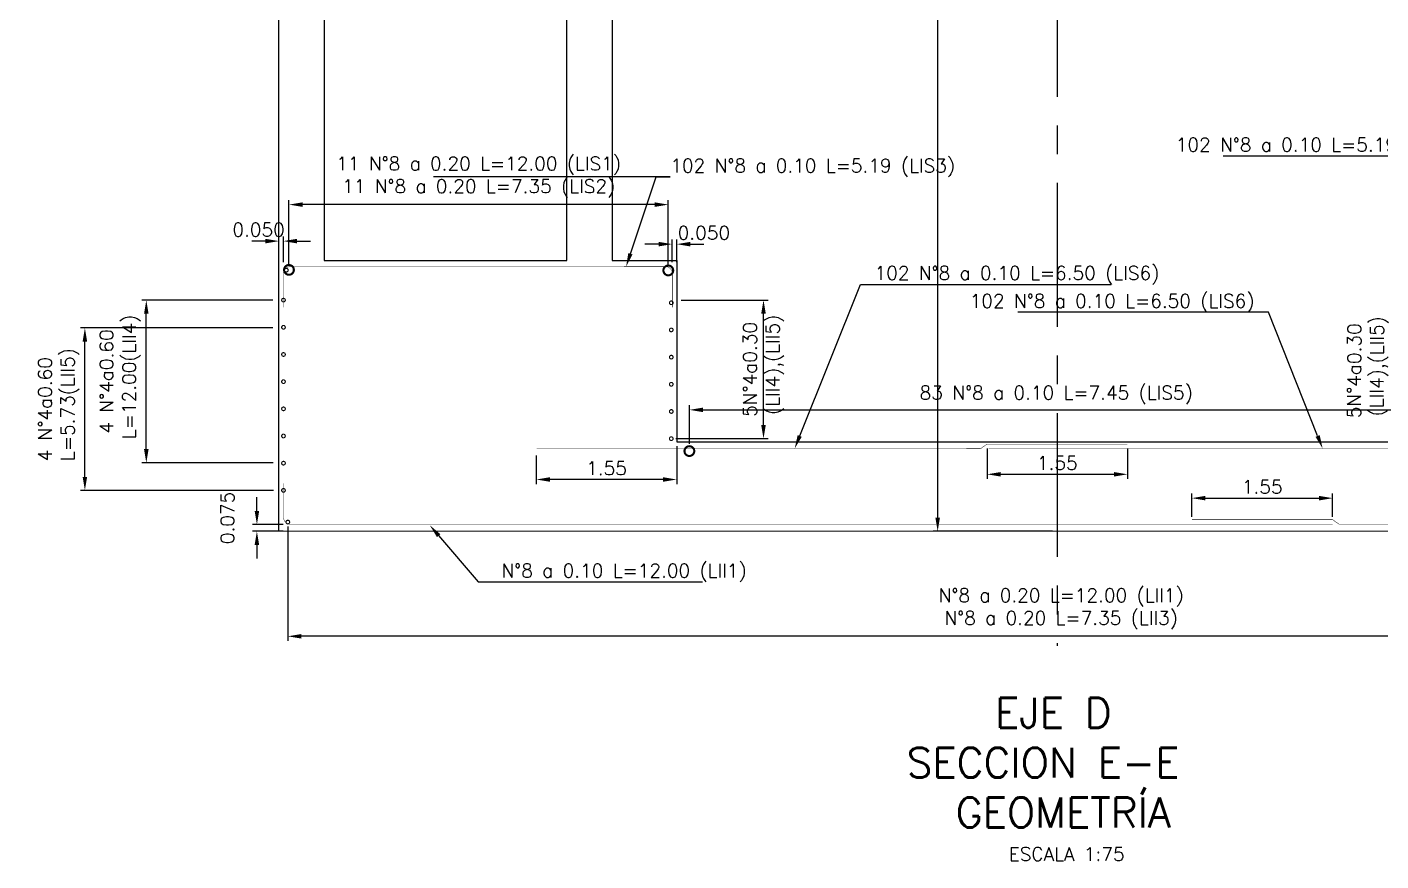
# Model space of a CAD drawing. Header units: metres. Extents: x 1080594 to 1081411, y 976871 to 977162.
# Drawn here: x 1081159.33 to 1081174.27, y 977088.33 to 977097.54 of the extents above; entities that cross this region are included whole.
import ezdxf
from ezdxf import colors
from ezdxf.entities.mleader import LeaderData, LeaderLine
from ezdxf.math import Vec2, Vec3

# ---------------------------------------------------------------- set-up
doc = ezdxf.new("R2010")
doc.units = ezdxf.units.M
doc.header["$LTSCALE"] = 25.4
doc.linetypes.add('CENTER', pattern=[2, 1.25, -0.25, 0.25, -0.25])
doc.linetypes.add('DASHDOT', pattern=[1, 0.5, -0.25, 0, -0.25])
for name, color, linetype in [('CONTRAPESO', 3, 'Continuous'), ('DIMCONTRAPESO', 1, 'Continuous'), ('EJE VIA', 10, 'CENTER'), ('EJE-D', 11, 'DASHDOT'), ('REF', 6, 'Continuous'), ('REGL175', 7, 'Continuous')]:
    doc.layers.add(name, color=color, linetype=linetype)
doc.layers.add('COTA', color=1, linetype='Continuous', lineweight=30)
doc.layers.add('COTACIM', color=20, linetype='Continuous', lineweight=5)
doc.styles.add('romans', font='romans.shx')
doc.dimstyles.new('Copy 75', dxfattribs={"dimtxt": 0.15, "dimasz": 0.15, "dimexe": 0.05, "dimexo": 0.05, "dimgap": 0.05, "dimtad": 1, "dimzin": 0, "dimdsep": 46, "dimtxsty": 'romans', "dimcen": 0.002, "dimclrd": 1, "dimclre": 1, "dimclrt": 3, "dimadec": 4, "dimazin": 0, "dimtfac": 1, "dimtofl": 0, "dimtmove": 1, "dimatfit": 3, "dimfxl": 1, "dimtolj": 1, "dimtzin": 0, "dimarcsym": 1})

# ---------------------------------------------------------------- blocks, each defined once
blk = doc.blocks.new('*D1289')
at = {"layer": 'Defpoints', "color": 0, "transparency": 16777216}
for p in [(1081173.739660931, 977092.3346409244), (1081172.186040484, 977092.0796147702), (1081173.739660931, 977092.0796147702)]:
    blk.add_point(p, dxfattribs=at)
at = {"layer": 'DIMCONTRAPESO', "color": 1, "lineweight": -2, "transparency": 16777216}
for p, q in [((1081172.186040484, 977092.1296147703), (1081172.186040484, 977092.3846409244)), ((1081173.739660931, 977092.1296147703), (1081173.739660931, 977092.3846409244)), ((1081172.336040484, 977092.3346409244), (1081173.589660931, 977092.3346409244))]:
    blk.add_line(p, q, dxfattribs=at)
at = {"layer": 'DIMCONTRAPESO', "color": 1, "transparency": 16777216}
for points in [[(1081172.336040484, 977092.3596409244), (1081172.336040484, 977092.3096409243), (1081172.186040484, 977092.3346409244)], [(1081173.589660931, 977092.3596409244), (1081173.589660931, 977092.3096409243), (1081173.739660931, 977092.3346409244)]]:
    blk.add_solid(points, dxfattribs=at)
at = {"layer": 'DIMCONTRAPESO', "color": 3, "transparency": 16777216, "insert": (1081172.962850707, 977092.4596409244), "char_height": 0.15, "attachment_point": 5, "style": 'romans'}
blk.add_mtext('\\A1;1.55', dxfattribs=at)
blk = doc.blocks.new('*D1254')
at = {"layer": 'Defpoints', "color": 0, "transparency": 16777216}
for p in [(1081160.642474526, 977094.5201567261), (1081162.08833016, 977094.5201567261), (1081162.09468016, 977092.7259398137)]:
    blk.add_point(p, dxfattribs=at)
at = {"layer": 'DIMCONTRAPESO', "color": 1, "lineweight": -2, "transparency": 16777216}
for p, q in [((1081162.03833016, 977094.5201567261), (1081160.592474526, 977094.5201567261)), ((1081160.642474526, 977092.8759398137), (1081160.642474526, 977094.3701567261)), ((1081162.04468016, 977092.7259398137), (1081160.592474526, 977092.7259398137))]:
    blk.add_line(p, q, dxfattribs=at)
at = {"layer": 'DIMCONTRAPESO', "color": 1, "transparency": 16777216}
for points in [[(1081160.617474526, 977094.3701567261), (1081160.667474526, 977094.3701567261), (1081160.642474526, 977094.5201567261)], [(1081160.617474526, 977092.8759398137), (1081160.667474526, 977092.8759398137), (1081160.642474526, 977092.7259398137)]]:
    blk.add_solid(points, dxfattribs=at)
at = {"layer": 'DIMCONTRAPESO', "color": 3, "transparency": 16777216, "insert": (1081160.353188812, 977093.6230482699), "char_height": 0.15, "attachment_point": 5, "rotation": 90, "style": 'romans'}
blk.add_mtext('\\A1;4 N°4a0.60\\P L=12.00(LII4)', dxfattribs=at)
blk = doc.blocks.new('*D1255')
at = {"layer": 'Defpoints', "color": 0, "transparency": 16777216}
for p in [(1081159.964431191, 977094.2138087321), (1081162.088726819, 977094.2138087321), (1081162.095076819, 977092.4195918196)]:
    blk.add_point(p, dxfattribs=at)
at = {"layer": 'DIMCONTRAPESO', "color": 1, "lineweight": -2, "transparency": 16777216}
for p, q in [((1081162.038726819, 977094.2138087321), (1081159.914431191, 977094.2138087321)), ((1081159.964431191, 977092.5695918197), (1081159.964431191, 977094.0638087321)), ((1081162.045076819, 977092.4195918196), (1081159.914431191, 977092.4195918196))]:
    blk.add_line(p, q, dxfattribs=at)
at = {"layer": 'DIMCONTRAPESO', "color": 1, "transparency": 16777216}
for points in [[(1081159.939431191, 977094.0638087321), (1081159.989431191, 977094.0638087321), (1081159.964431191, 977094.2138087321)], [(1081159.939431191, 977092.5695918197), (1081159.989431191, 977092.5695918197), (1081159.964431191, 977092.4195918196)]]:
    blk.add_solid(points, dxfattribs=at)
at = {"layer": 'DIMCONTRAPESO', "color": 3, "transparency": 16777216, "insert": (1081159.675145476, 977093.3167002759), "char_height": 0.15, "attachment_point": 5, "rotation": 90, "style": 'romans'}
blk.add_mtext('\\A1;4 N°4a0.60\\P L=5.73(LII5)', dxfattribs=at)
blk = doc.blocks.new('*D1321')
at = {"layer": 'COTA', "color": 1, "lineweight": -2, "transparency": 16777216}
for p, q in [((1081166.298188943, 977095.1387232839), (1081166.148188943, 977095.1387232839)), ((1081166.448188943, 977094.9407945853), (1081166.448188943, 977095.1887232839)), ((1081166.498341316, 977094.9408017216), (1081166.498341316, 977095.1887232839)), ((1081166.648341316, 977095.1387232839), (1081166.798341316, 977095.1387232839))]:
    blk.add_line(p, q, dxfattribs=at)
at = {"layer": 'COTA', "color": 1, "transparency": 16777216}
for points in [[(1081166.298188943, 977095.1637232839), (1081166.298188943, 977095.1137232839), (1081166.448188943, 977095.1387232839)], [(1081166.648341316, 977095.1637232839), (1081166.648341316, 977095.1137232839), (1081166.498341316, 977095.1387232839)]]:
    blk.add_solid(points, dxfattribs=at)
at = {"layer": 'Defpoints', "color": 0, "transparency": 16777216}
for p in [(1081166.498341316, 977095.1387232839), (1081166.448188943, 977094.8907945852), (1081166.498341316, 977094.8908017216)]:
    blk.add_point(p, dxfattribs=at)
at = {"layer": 'COTA', "color": 3, "transparency": 16777216, "insert": (1081166.798341316, 977095.2637232839), "char_height": 0.15, "attachment_point": 5, "style": 'romans'}
blk.add_mtext('\\A1;0.050', dxfattribs=at)
blk = doc.blocks.new('*D1232')
at = {"layer": 'COTA', "color": 1, "lineweight": -2, "transparency": 16777216}
for p, q in [((1081162.10698016, 977094.9407945853), (1081162.10698016, 977095.2223181514)), ((1081162.157132534, 977094.9408017216), (1081162.157132534, 977095.2223181514)), ((1081161.95698016, 977095.1723181513), (1081161.80698016, 977095.1723181513)), ((1081162.307132534, 977095.1723181513), (1081162.457132534, 977095.1723181513))]:
    blk.add_line(p, q, dxfattribs=at)
at = {"layer": 'COTA', "color": 1, "transparency": 16777216}
for points in [[(1081161.95698016, 977095.1973181514), (1081161.95698016, 977095.1473181513), (1081162.10698016, 977095.1723181513)], [(1081162.307132534, 977095.1973181514), (1081162.307132534, 977095.1473181513), (1081162.157132534, 977095.1723181513)]]:
    blk.add_solid(points, dxfattribs=at)
at = {"layer": 'Defpoints', "color": 0, "transparency": 16777216}
for p in [(1081162.157132534, 977095.1723181513), (1081162.10698016, 977094.8907945852), (1081162.157132534, 977094.8908017216)]:
    blk.add_point(p, dxfattribs=at)
at = {"layer": 'COTA', "color": 3, "transparency": 16777216, "insert": (1081161.88198016, 977095.2973181513), "char_height": 0.15, "attachment_point": 5, "style": 'romans'}
blk.add_mtext('\\A1;0.050', dxfattribs=at)
blk = doc.blocks.new('*U1223')
at = {"layer": 'REF', "ltscale": 0.1, "const_width": 0.04}
blk.add_lwpolyline([(-0.00634999992325902, 0, 1), (0.00634999992325902, 0, 1)], format="xyb", close=True, dxfattribs=at)
blk = doc.blocks.new('*U1224')
at = {"layer": 'COTA', "color": 0, "linetype": 'ByBlock', "lineweight": -2, "transparency": 16777216}
for p in [(9.184850993605148e-17, 1.5), (7.347880794884119e-17, 1.2), (5.510910596163089e-17, 0.8999999999999999), (3.673940397442059e-17, 0.6), (1.83697019872103e-17, 0.3), (0, 0)]:
    blk.add_blockref('*U1223', p, dxfattribs=at)
blk = doc.blocks.new('*D1236')
at = {"layer": 'Defpoints', "color": 0, "transparency": 16777216}
for p in [(1081166.497020921, 977094.5207228501), (1081167.456600822, 977094.5207228501), (1081166.438439439, 977092.9916196734)]:
    blk.add_point(p, dxfattribs=at)
at = {"layer": 'DIMCONTRAPESO', "color": 1, "lineweight": -2, "transparency": 16777216}
for p, q in [((1081166.547020921, 977094.5207228501), (1081167.506600822, 977094.5207228501)), ((1081167.456600822, 977093.1416196735), (1081167.456600822, 977094.3707228501)), ((1081166.488439439, 977092.9916196734), (1081167.506600822, 977092.9916196734))]:
    blk.add_line(p, q, dxfattribs=at)
at = {"layer": 'DIMCONTRAPESO', "color": 1, "transparency": 16777216}
for points in [[(1081167.431600822, 977094.3707228501), (1081167.481600822, 977094.3707228501), (1081167.456600822, 977094.5207228501)], [(1081167.431600822, 977093.1416196735), (1081167.481600822, 977093.1416196735), (1081167.456600822, 977092.9916196734)]]:
    blk.add_solid(points, dxfattribs=at)
at = {"layer": 'DIMCONTRAPESO', "color": 3, "transparency": 16777216, "insert": (1081167.456600822, 977093.7561712618), "char_height": 0.15, "attachment_point": 5, "rotation": 90, "style": 'romans'}
blk.add_mtext('\\A1;5N°4a0.30\\P (LII4),(LII5)', dxfattribs=at)
blk = doc.blocks.new('*D1237')
at = {"layer": 'Defpoints', "color": 0, "transparency": 16777216}
for p in [(1081174.420916796, 977094.4940158268), (1081174.943181369, 977094.4916196734), (1081174.968181368, 977092.9916196733)]:
    blk.add_point(p, dxfattribs=at)
at = {"layer": 'DIMCONTRAPESO', "color": 1, "lineweight": -2, "transparency": 16777216}
for p, q in [((1081174.893181895, 977094.4918490713), (1081174.370917322, 977094.4942452247)), ((1081174.414723651, 977093.1441605198), (1081174.420228602, 977094.3440174055)), ((1081174.918181895, 977092.9918490712), (1081174.364035983, 977092.9943914964))]:
    blk.add_line(p, q, dxfattribs=at)
at = {"layer": 'DIMCONTRAPESO', "color": 1, "transparency": 16777216}
for points in [[(1081174.395228865, 977094.3441321045), (1081174.445228339, 977094.3439027066), (1081174.420916796, 977094.4940158268)], [(1081174.389723914, 977093.1442752188), (1081174.439723387, 977093.1440458209), (1081174.414035457, 977092.9941620985)]]:
    blk.add_solid(points, dxfattribs=at)
at = {"layer": 'DIMCONTRAPESO', "color": 3, "transparency": 16777216, "insert": (1081174.128170996, 977093.7405213262), "char_height": 0.15, "attachment_point": 5, "rotation": 89.73712841531365, "style": 'romans'}
blk.add_mtext('\\A1;5N°4a0.30\\P (LII4),(LII5)', dxfattribs=at)
blk = doc.blocks.new('*D1238')
at = {"layer": 'Defpoints', "color": 0, "transparency": 16777216}
for p in [(1081162.205099182, 977092.0700742577), (1081179.177066588, 977092.0694806572), (1081162.205099182, 977090.8093241785)]:
    blk.add_point(p, dxfattribs=at)
at = {"layer": 'DIMCONTRAPESO', "color": 1, "lineweight": -2, "transparency": 16777216}
for p, q in [((1081162.205099182, 977092.0200742576), (1081162.205099182, 977090.7593241784)), ((1081179.177066588, 977092.0194806572), (1081179.177066588, 977090.7593241784)), ((1081179.027066588, 977090.8093241785), (1081162.355099182, 977090.8093241785))]:
    blk.add_line(p, q, dxfattribs=at)
at = {"layer": 'DIMCONTRAPESO', "color": 1, "transparency": 16777216}
for points in [[(1081162.355099182, 977090.8343241785), (1081162.355099182, 977090.7843241785), (1081162.205099182, 977090.8093241785)], [(1081179.027066588, 977090.8343241785), (1081179.027066588, 977090.7843241785), (1081179.177066588, 977090.8093241785)]]:
    blk.add_solid(points, dxfattribs=at)
at = {"layer": 'DIMCONTRAPESO', "color": 3, "transparency": 16777216, "insert": (1081170.691082885, 977091.112895607), "char_height": 0.15, "attachment_point": 5, "style": 'romans'}
blk.add_mtext('\\A1; N°8 a 0.20 L=12.00 (LII1)\\P N°8 a 0.20 L=7.35 (LII3) ', dxfattribs=at)
blk = doc.blocks.new('*D1239')
at = {"layer": 'Defpoints', "color": 0, "transparency": 16777216}
for p in [(1081162.217392689, 977095.5751228728), (1081162.217392689, 977094.8546900356), (1081166.40555641, 977094.8484576009)]:
    blk.add_point(p, dxfattribs=at)
at = {"layer": 'DIMCONTRAPESO', "color": 1, "lineweight": -2, "transparency": 16777216}
for p, q in [((1081162.217392689, 977094.9046900356), (1081162.217392689, 977095.6251228729)), ((1081166.25555641, 977095.5751228728), (1081162.367392689, 977095.5751228728)), ((1081166.40555641, 977094.898457601), (1081166.40555641, 977095.6251228729))]:
    blk.add_line(p, q, dxfattribs=at)
at = {"layer": 'DIMCONTRAPESO', "color": 1, "transparency": 16777216}
for points in [[(1081162.367392689, 977095.6001228729), (1081162.367392689, 977095.5501228728), (1081162.217392689, 977095.5751228728)], [(1081166.25555641, 977095.6001228729), (1081166.25555641, 977095.5501228728), (1081166.40555641, 977095.5751228728)]]:
    blk.add_solid(points, dxfattribs=at)
at = {"layer": 'DIMCONTRAPESO', "color": 3, "transparency": 16777216, "insert": (1081164.31147455, 977095.8786943014), "char_height": 0.15, "attachment_point": 5, "style": 'romans'}
blk.add_mtext('\\A1;11 N°8 a 0.20 L=12.00 (LIS1)\\P11 N°8 a 0.20 L=7.35 (LIS2) ', dxfattribs=at)
blk = doc.blocks.new('*D1242')
at = {"layer": 'COTA', "color": 1, "lineweight": -2, "transparency": 16777216}
for p, q in [((1081170.64698016, 977104.5625377385), (1081169.329205238, 977104.5625377385)), ((1081169.379205239, 977104.4125377384), (1081169.379205239, 977092.1185377386)), ((1081170.64698016, 977091.9685377385), (1081169.329205238, 977091.9685377385))]:
    blk.add_line(p, q, dxfattribs=at)
at = {"layer": 'COTA', "color": 1, "transparency": 16777216}
for points in [[(1081169.354205239, 977104.4125377384), (1081169.404205238, 977104.4125377384), (1081169.379205239, 977104.5625377385)], [(1081169.354205239, 977092.1185377386), (1081169.404205238, 977092.1185377386), (1081169.379205239, 977091.9685377385)]]:
    blk.add_solid(points, dxfattribs=at)
at = {"layer": 'Defpoints', "color": 0, "transparency": 16777216}
for p in [(1081170.69698016, 977104.5625377385), (1081169.379205239, 977091.9685377385), (1081170.69698016, 977091.9685377385)]:
    blk.add_point(p, dxfattribs=at)
at = {"layer": 'COTA', "color": 3, "transparency": 16777216, "insert": (1081169.254205238, 977098.2655377387), "char_height": 0.15, "attachment_point": 5, "rotation": 90, "style": 'romans'}
blk.add_mtext('\\A1;12.594', dxfattribs=at)
blk = doc.blocks.new('*D1227')
at = {"layer": 'COTA', "color": 1, "lineweight": -2, "transparency": 16777216}
for p, q in [((1081161.863607833, 977092.1938311484), (1081161.863607833, 977092.3438311485)), ((1081162.155099182, 977092.0438311484), (1081161.813607833, 977092.0438311484)), ((1081162.155099182, 977091.9688311485), (1081161.813607833, 977091.9688311485)), ((1081161.863607833, 977091.8188311484), (1081161.863607833, 977091.6688311484))]:
    blk.add_line(p, q, dxfattribs=at)
at = {"layer": 'COTA', "color": 1, "transparency": 16777216}
for points in [[(1081161.838607833, 977092.1938311484), (1081161.888607833, 977092.1938311484), (1081161.863607833, 977092.0438311484)], [(1081161.838607833, 977091.8188311484), (1081161.888607833, 977091.8188311484), (1081161.863607833, 977091.9688311485)]]:
    blk.add_solid(points, dxfattribs=at)
at = {"layer": 'Defpoints', "color": 0, "transparency": 16777216}
for p in [(1081161.863607833, 977092.0438311484), (1081162.205099182, 977092.0438311484), (1081162.205099182, 977091.9688311485)]:
    blk.add_point(p, dxfattribs=at)
at = {"layer": 'COTA', "color": 3, "transparency": 16777216, "insert": (1081161.538607833, 977092.1163311487), "char_height": 0.15, "attachment_point": 5, "rotation": 90, "style": 'romans'}
blk.add_mtext('\\A1;0.075', dxfattribs=at)
blk = doc.blocks.new('*D1228')
at = {"layer": 'Defpoints', "color": 0, "transparency": 16777216}
for p in [(1081166.498341316, 977092.9567377387), (1081164.948561561, 977092.8570722417), (1081164.948561561, 977092.5403715464)]:
    blk.add_point(p, dxfattribs=at)
at = {"layer": 'EJE-D', "color": 1, "lineweight": -2, "transparency": 16777216}
for p, q in [((1081164.948561561, 977092.8070722417), (1081164.948561561, 977092.4903715464)), ((1081166.498341316, 977092.9067377386), (1081166.498341316, 977092.4903715464)), ((1081166.348341316, 977092.5403715464), (1081165.098561561, 977092.5403715464))]:
    blk.add_line(p, q, dxfattribs=at)
at = {"layer": 'EJE-D', "color": 1, "transparency": 16777216}
for points in [[(1081165.098561561, 977092.5653715464), (1081165.098561561, 977092.5153715464), (1081164.948561561, 977092.5403715464)], [(1081166.348341316, 977092.5653715464), (1081166.348341316, 977092.5153715464), (1081166.498341316, 977092.5403715464)]]:
    blk.add_solid(points, dxfattribs=at)
at = {"layer": 'EJE-D', "color": 3, "transparency": 16777216, "insert": (1081165.723451438, 977092.6653715464), "char_height": 0.15, "attachment_point": 5, "style": 'romans'}
blk.add_mtext('\\A1;1.55', dxfattribs=at)
blk = doc.blocks.new('*D1230')
at = {"layer": 'Defpoints', "color": 0, "transparency": 16777216}
for p in [(1081174.737892454, 977093.3093654934), (1081166.638354545, 977092.8845858211), (1081174.737892454, 977092.88171283)]:
    blk.add_point(p, dxfattribs=at)
at = {"layer": 'EJE-D', "color": 1, "lineweight": -2, "transparency": 16777216}
for p, q in [((1081166.638354545, 977092.9345858211), (1081166.638354545, 977093.3593654934)), ((1081166.788354545, 977093.3093654934), (1081174.587892455, 977093.3093654934)), ((1081174.737892454, 977092.9317128301), (1081174.737892454, 977093.3593654934))]:
    blk.add_line(p, q, dxfattribs=at)
at = {"layer": 'EJE-D', "color": 1, "transparency": 16777216}
for points in [[(1081166.788354545, 977093.3343654934), (1081166.788354545, 977093.2843654933), (1081166.638354545, 977093.3093654934)], [(1081174.587892455, 977093.3343654934), (1081174.587892455, 977093.2843654933), (1081174.737892454, 977093.3093654934)]]:
    blk.add_solid(points, dxfattribs=at)
at = {"layer": 'EJE-D', "color": 3, "transparency": 16777216, "insert": (1081170.6881235, 977093.4736512076), "char_height": 0.15, "attachment_point": 5, "style": 'romans'}
blk.add_mtext('\\A1;83 N°8 a 0.10 L=7.45 (LIS5)', dxfattribs=at)
blk = doc.blocks.new('*D1318')
at = {"layer": 'COTA', "color": 1, "lineweight": -2, "transparency": 16777216}
for p, q in [((1081169.92509028, 977092.881467363), (1081169.92509028, 977092.5478937125)), ((1081171.47487004, 977092.8811261208), (1081171.47487004, 977092.5478937125)), ((1081170.07509028, 977092.5978937126), (1081171.32487004, 977092.5978937126))]:
    blk.add_line(p, q, dxfattribs=at)
at = {"layer": 'COTA', "color": 1, "transparency": 16777216}
for points in [[(1081170.07509028, 977092.6228937126), (1081170.07509028, 977092.5728937126), (1081169.92509028, 977092.5978937126)], [(1081171.32487004, 977092.6228937126), (1081171.32487004, 977092.5728937126), (1081171.47487004, 977092.5978937126)]]:
    blk.add_solid(points, dxfattribs=at)
at = {"layer": 'Defpoints', "color": 0, "transparency": 16777216}
for p in [(1081169.92509028, 977092.931467363), (1081171.47487004, 977092.9311261208), (1081171.47487004, 977092.5978937126)]:
    blk.add_point(p, dxfattribs=at)
at = {"layer": 'COTA', "color": 3, "transparency": 16777216, "insert": (1081170.69998016, 977092.7228937126), "char_height": 0.15, "attachment_point": 5, "style": 'romans'}
blk.add_mtext('\\A1;1.55', dxfattribs=at)

msp = doc.modelspace()

# ---------------------------------------------------------------- linework, layer by layer
at = {"layer": 'CONTRAPESO'}
for points in [[(1081178.786927585, 977094.9567377387), (1081178.78036738, 977103.7240055029), (1081177.4329487, 977103.6970571293), (1081177.361136021, 977104.6958208557), (1081179.280110908, 977104.7342003534), (1081179.28698016, 977094.9567377387), (1081179.286980595, 977094.9561441382), (1081179.286980378, 977091.9682409383), (1081162.106979943, 977091.9688345387), (1081162.10698016, 977094.9567377387), (1081162.10698016, 977094.9567377387), (1081162.10698016, 977104.3907377386), (1081164.022356244, 977104.4290452602), (1081163.95033673, 977103.42740489), (1081162.606784238, 977103.4005338401), (1081162.60698016, 977094.9567377388), (1081165.286927585, 977094.9567377387), (1081165.286927585, 977094.9567377387), (1081165.285765221, 977103.4541134598), (1081164.191302828, 977103.4322242119)], [(1081174.895619004, 977092.9567377387), (1081174.895619004, 977094.9567377387), (1081175.606896633, 977094.9567377387), (1081175.606865681, 977104.060615461), (1081165.785511148, 977103.8641883703), (1081165.786245654, 977094.9567377387), (1081166.498341316, 977094.9567377387), (1081166.498341316, 977092.9567377387), (1081174.895619004, 977092.9567377387)]]:
    msp.add_lwpolyline(points, dxfattribs=at)
at = {"layer": 'EJE VIA', "ltscale": 0.05}
msp.add_lwpolyline([(1081170.69698016, 977105.9742460989), (1081170.69698016, 977090.7030179962)], dxfattribs=at)
at = {"layer": 'REF', "ltscale": 0.1}
for points, const_width in [([(1081162.20596269, 977094.8546900355, 1), (1081162.228822689, 977094.8546900355, 1)], 0.108), ([(1081166.39412641, 977094.848457601, 1), (1081166.416986409, 977094.848457601, 1)], 0.108), ([(1081162.182317609, 977094.8513714423, 1), (1081162.195017609, 977094.8513714423, 1)], 0.04), ([(1081162.15063016, 977094.5207228501, 1), (1081162.16333016, 977094.5207228501, 1)], 0.04), ([(1081162.15063016, 977094.2207228502, 1), (1081162.16333016, 977094.2207228502, 1)], 0.04), ([(1081162.15063016, 977093.9207228501, 1), (1081162.16333016, 977093.9207228501, 1)], 0.04), ([(1081162.15063016, 977093.6207228501, 1), (1081162.16333016, 977093.6207228501, 1)], 0.04), ([(1081162.15063016, 977093.3207228502, 1), (1081162.16333016, 977093.3207228502, 1)], 0.04), ([(1081162.15063016, 977093.0207228501, 1), (1081162.16333016, 977093.0207228501, 1)], 0.04), ([(1081166.626786824, 977092.8542439919, 1), (1081166.649646824, 977092.8542439919, 1)], 0.108), ([(1081162.15063016, 977092.7207228502, 1), (1081162.16333016, 977092.7207228502, 1)], 0.04), ([(1081162.15063016, 977092.4207228501, 1), (1081162.16333016, 977092.4207228501, 1)], 0.04), ([(1081162.198749183, 977092.0700742577, 1), (1081162.211449182, 977092.0700742577, 1)], 0.04)]:
    msp.add_lwpolyline(points, format="xyb", close=True, dxfattribs=dict(at, const_width=const_width))
for points, const_width in [([(1081162.1569308, 977094.4412628247), (1081162.156935755, 977094.8152628246, -0.414213562373095), (1081162.232936763, 977094.8912618175), (1081166.374121807, 977094.8908017216, -0.4141860566526949), (1081166.45011467, 977094.814801722), (1081166.45011467, 977094.4407945853)], 0.004999999999999999), ([(1081173.739660931, 977092.0467377389), (1081165.313794974, 977092.0467377389), (1081165.242902065, 977092.0473080048), (1081162.23298016, 977092.0473080048, -0.414213562373095), (1081162.15698016, 977092.1233080048), (1081162.15698016, 977092.4973080048)], 0.005), ([(1081172.186040484, 977092.0972145668), (1081173.739660931, 977092.0972145668), (1081173.810553839, 977092.0473080048), (1081179.16096275, 977092.0458208295, 0.414282338146615), (1081179.236980595, 977092.1218208274), (1081179.236980595, 977092.4958029797)], 0.005)]:
    msp.add_lwpolyline(points, format="xyb", dxfattribs=dict(at, const_width=const_width))
for points, const_width in [([(1081171.47487004, 977092.9311261208), (1081169.92509028, 977092.931467363), (1081169.854186342, 977092.8815764727), (1081164.954047004, 977092.8829715376)], 0.004999999999999999), ([(1081176.44539876, 977092.881805497), (1081169.941198269, 977092.881805497)], 0.005)]:
    msp.add_lwpolyline(points, dxfattribs=dict(at, const_width=const_width))

# ---------------------------------------------------------------- block references
at = {"layer": 'COTA', "color": 2}
msp.add_blockref('*U1224', (1081166.438439439, 977092.9916196734), dxfattribs=at)

# ---------------------------------------------------------------- texts
at = {"layer": 'REGL175', "insert": (1081162.796600198, 977090.1301097203), "char_height": 0.33, "width": 14.49150362575892, "attachment_point": 1, "style": 'romans'}
msp.add_mtext('\\pi7.2152;{\\C0;EJE D\\P\\pi6.2409;SECCION E-E \\P\\pi6.7822;GEOMETRÍA\\P\\pi7.3672;\\H0.45455x;\\C3;ESCALA 1:75}', dxfattribs=at)

# ---------------------------------------------------------------- dimensions: what is measured, and where the dimension line sits
at = {"layer": 'COTA', "color": 2}
for base, p1, p2, picture, middle in [((1081169.379205239, 977091.9685377385), (1081170.69698016, 977104.5625377385), (1081170.69698016, 977091.9685377385), '*D1242', (1081169.254205238, 977098.2655377387)), ((1081161.863607833, 977092.0438311484), (1081162.205099182, 977091.9688311485), (1081162.205099182, 977092.0438311484), '*D1227', (1081161.538607833, 977092.1163311487))]:
    dim = msp.add_linear_dim(base=base, p1=p1, p2=p2, angle=90, dimstyle='Copy 75', override={"dimdec": 3}, dxfattribs=at)
    dim.commit()
    dim.dimension.update_dxf_attribs({"geometry": picture, "text_midpoint": middle})
for base, p1, p2, picture, middle in [((1081162.157132534, 977095.1723181513), (1081162.10698016, 977094.8907945852), (1081162.157132534, 977094.8908017216), '*D1232', (1081161.88198016, 977095.1723181513)), ((1081166.498341316, 977095.1387232839), (1081166.448188943, 977094.8907945852), (1081166.498341316, 977094.8908017216), '*D1321', (1081166.798341316, 977095.1387232839))]:
    dim = msp.add_linear_dim(base=base, p1=p1, p2=p2, dimstyle='Copy 75', override={"dimdec": 3}, dxfattribs=at)
    dim.commit()
    dim.dimension.update_dxf_attribs({"geometry": picture, "text_midpoint": middle, "dimtype": 160})
dim = msp.add_linear_dim(base=(1081171.47487004, 977092.5978937126), p1=(1081169.92509028, 977092.931467363), p2=(1081171.47487004, 977092.9311261208), dimstyle='Copy 75', dxfattribs=at)
dim.commit()
dim.dimension.update_dxf_attribs({"geometry": '*D1318', "text_midpoint": (1081170.69998016, 977092.7228937126)})
at = {"layer": 'DIMCONTRAPESO', "color": 2}
for base, p1, p2, text, picture, middle in [((1081162.217392689, 977095.5751228728), (1081166.40555641, 977094.8484576009), (1081162.217392689, 977094.8546900356), '11 N°8 a 0.20 L=12.00 (LIS1)\\P11 N°8 a 0.20 L=7.35 (LIS2) ', '*D1239', (1081164.31147455, 977095.8786943014)), ((1081162.205099182, 977090.8093241785), (1081179.177066588, 977092.0694806572), (1081162.205099182, 977092.0700742577), ' N°8 a 0.20 L=12.00 (LII1)\\P N°8 a 0.20 L=7.35 (LII3) ', '*D1238', (1081170.691082885, 977091.112895607))]:
    dim = msp.add_linear_dim(base=base, p1=p1, p2=p2, text=text, dimstyle='Copy 75', dxfattribs=at)
    dim.commit()
    dim.dimension.update_dxf_attribs({"geometry": picture, "text_midpoint": middle})
at = {"layer": 'DIMCONTRAPESO'}
for base, p1, p2, angle, text, picture, middle in [((1081160.642474526, 977094.5201567261), (1081162.09468016, 977092.7259398137), (1081162.08833016, 977094.5201567261), 90, '4 N°4a0.60\\P L=12.00(LII4)', '*D1254', (1081160.642474526, 977093.6230482699)), ((1081167.456600822, 977094.5207228501), (1081166.438439439, 977092.9916196734), (1081166.497020921, 977094.5207228501), 90, '5N°4a0.30\\P (LII4),(LII5)', '*D1236', (1081167.745886537, 977093.7561712618)), ((1081174.420916796, 977094.4940158268), (1081174.968181368, 977092.9916196734), (1081174.943181369, 977094.4916196734), 89.73712841531365, '5N°4a0.30\\P (LII4),(LII5)', '*D1237', (1081174.417453666, 977093.7391940954)), ((1081159.964431191, 977094.2138087321), (1081162.095076819, 977092.4195918196), (1081162.088726819, 977094.2138087321), 90, '4 N°4a0.60\\P L=5.73(LII5)', '*D1255', (1081159.964431191, 977093.3167002759))]:
    dim = msp.add_linear_dim(base=base, p1=p1, p2=p2, angle=angle, text=text, dimstyle='Copy 75', dxfattribs=at)
    dim.commit()
    dim.dimension.update_dxf_attribs({"geometry": picture, "text_midpoint": middle, "dimtype": 160})
dim = msp.add_linear_dim(base=(1081173.739660931, 977092.3346409244), p1=(1081172.186040484, 977092.0796147702), p2=(1081173.739660931, 977092.0796147702), dimstyle='Copy 75', dxfattribs=at)
dim.commit()
dim.dimension.update_dxf_attribs({"geometry": '*D1289', "text_midpoint": (1081172.962850707, 977092.4596409244)})
at = {"layer": 'EJE-D', "color": 2}
dim = msp.add_linear_dim(base=(1081174.737892454, 977093.3093654934), p1=(1081166.638354545, 977092.8845858211), p2=(1081174.737892454, 977092.88171283), text='83 N°8 a 0.10 L=7.45 (LIS5)', dimstyle='Copy 75', dxfattribs=at)
dim.commit()
dim.dimension.update_dxf_attribs({"geometry": '*D1230', "text_midpoint": (1081170.6881235, 977093.4736512076)})
dim = msp.add_linear_dim(base=(1081164.948561561, 977092.5403715464), p1=(1081166.498341316, 977092.9567377387), p2=(1081164.948561561, 977092.8570722417), dimstyle='Copy 75', dxfattribs=at)
dim.commit()
dim.dimension.update_dxf_attribs({"geometry": '*D1228', "text_midpoint": (1081165.723451438, 977092.6653715464)})

# ---------------------------------------------------------------- leaders
at = {"layer": 'COTACIM'}
ml = msp.add_multileader_mtext('Standard', dxfattribs=at)
ml.set_content('\\A1;102 N°8 a 0.10 L=5.19 (LI3)', color=3, style='romans')
ml.set_leader_properties(color=256)
ml.build(insert=Vec2(0, 0))
ml.multileader.update_dxf_attribs({"text_left_attachment_type": 6, "text_right_attachment_type": 6, "dogleg_length": 0.1560199508385566, "arrow_head_size": 0.15})
ctx = ml.context
ctx.base_point, ctx.char_height, ctx.arrow_head_size, ctx.landing_gap_size, ctx.plane_origin = Vec3(1081171.587478843, 977096.1112468551), 0.15, 0.15, 0, Vec3(1081175.885217153, 977094.669776532)
ctx.left_attachment, ctx.right_attachment, ctx.text_align_type = 6, 6, 2
notes = []
notes.append((ctx, [(0, (1, 1, 0), (1081175.179213079, 977096.1112468551), (-1, 0), 0.1560199508385566, [(0, [(1081175.251255665, 977094.8907950454)], 0, [])])]))
ctx.mtext.insert, ctx.mtext.width, ctx.mtext.alignment, ctx.mtext.flow_direction = Vec3(1081175.023193128, 977096.3112468551), 4.25235982122831, 3, 5
ml = msp.add_multileader_mtext('Standard', dxfattribs=at)
ml.set_content('\\A1;102 N°8 a 0.10 L=5.19 (LIS3)', color=3, style='romans')
ml.set_leader_properties(color=256)
ml.build(insert=Vec2(0, 0))
ml.multileader.update_dxf_attribs({"text_left_attachment_type": 6, "text_right_attachment_type": 6, "dogleg_length": 0.1560199508385566, "arrow_head_size": 0.15})
ctx = ml.context
ctx.base_point, ctx.char_height, ctx.arrow_head_size, ctx.landing_gap_size, ctx.plane_origin = Vec3(1081166.42766733, 977095.8811684109), 0.15, 0.15, 0, Vec3(1081166.177560718, 977093.3296923588)
ctx.left_attachment, ctx.right_attachment = 6, 6
notes.append((ctx, [(0, (1, 1, 0), (1081166.27164738, 977095.8811684109), (1, 0), 0.1560199508385566, [(0, [(1081165.939711297, 977094.8908399891)], 0, [])])]))
ctx.mtext.insert, ctx.mtext.width, ctx.mtext.flow_direction = Vec3(1081166.42766733, 977096.0811684108), 4.25235982122831, 5
ml = msp.add_multileader_mtext('Standard', dxfattribs=at)
ml.set_content('\\A1;102 N°8 a 0.10 L=6.50 (LIS6)', color=3, style='romans')
ml.set_leader_properties(color=256)
ml.build(insert=Vec2(0, 0))
ml.multileader.update_dxf_attribs({"text_left_attachment_type": 6, "text_right_attachment_type": 6, "dogleg_length": 0.1560199508385566, "arrow_head_size": 0.15})
ctx = ml.context
ctx.base_point, ctx.char_height, ctx.arrow_head_size, ctx.landing_gap_size, ctx.plane_origin = Vec3(1081168.682704257, 977094.6944551846), 0.15, 0.15, 0, Vec3(1081173.014441625, 977094.7781905929)
ctx.left_attachment, ctx.right_attachment = 6, 6
notes.append((ctx, [(1, (1, 1, 0), (1081168.526684306, 977094.6944551846), (1, 0), 0.1560199508385566, [(0, [(1081167.800837069, 977092.8821610592)], 0, [])])]))
ctx.mtext.insert, ctx.mtext.width, ctx.mtext.flow_direction = Vec3(1081168.682704257, 977094.8944551846), 4.25235982122831, 5
ml = msp.add_multileader_mtext('Standard', dxfattribs=at)
ml.set_content('\\A1;102 N°8 a 0.10 L=6.50 (LIS6)', color=3, style='romans')
ml.set_leader_properties(color=256)
ml.build(insert=Vec2(0, 0))
ml.multileader.update_dxf_attribs({"text_left_attachment_type": 6, "text_right_attachment_type": 6, "dogleg_length": 0.1560199508385566, "arrow_head_size": 0.15})
ctx = ml.context
ctx.base_point, ctx.char_height, ctx.arrow_head_size, ctx.landing_gap_size, ctx.plane_origin = Vec3(1081169.29801185, 977094.3871110393), 0.15, 0.15, 0, Vec3(1081173.629749218, 977094.4708464475)
ctx.left_attachment, ctx.right_attachment, ctx.text_align_type = 6, 6, 2
notes.append((ctx, [(0, (1, 1, 0), (1081173.032603229, 977094.3871110393), (-1, 0), 0.1560199508385566, [(0, [(1081173.62972634, 977092.88171283)], 0, [])])]))
ctx.mtext.insert, ctx.mtext.width, ctx.mtext.alignment, ctx.mtext.flow_direction = Vec3(1081172.876583278, 977094.5871110392), 4.25235982122831, 3, 5
ml = msp.add_multileader_mtext('Standard', dxfattribs=at)
ml.set_content('\\A1; N°8 a 0.10 L=12.00 (LII1)', color=3, style='romans')
ml.set_leader_properties(color=256)
ml.build(insert=Vec2(0, 0))
ml.multileader.update_dxf_attribs({"text_left_attachment_type": 6, "text_right_attachment_type": 6, "dogleg_length": 0.1560199508385566, "arrow_head_size": 0.15})
ctx = ml.context
ctx.base_point, ctx.char_height, ctx.arrow_head_size, ctx.landing_gap_size, ctx.plane_origin = Vec3(1081164.460994452, 977091.410333834), 0.15, 0.15, 0, Vec3(1081163.772570879, 977090.5860921547)
ctx.left_attachment, ctx.right_attachment = 6, 6
notes.append((ctx, [(0, (1, 1, 0), (1081164.304974501, 977091.410333834), (1, 0), 0.1560199508385566, [(0, [(1081163.772606041, 977092.0353740224)], 0, [])])]))
ctx.mtext.insert, ctx.mtext.width, ctx.mtext.flow_direction = Vec3(1081164.460994452, 977091.610333834), 4.25235982122831, 5
for ctx, leaders in notes:
    for number, flags, end, landing, length, lines in leaders:
        leader = LeaderData()
        leader.index, (leader.has_last_leader_line, leader.has_dogleg_vector, leader.attachment_direction) = number, flags
        leader.last_leader_point, leader.dogleg_vector, leader.dogleg_length = Vec3(end), Vec3(landing), length
        for number, points, colour, breaks in lines:
            line = LeaderLine()
            line.index, line.vertices, line.color, line.breaks = number, Vec3.list(points), colors.encode_raw_color(colour), breaks
            leader.lines.append(line)
        ctx.leaders.append(leader)

doc.saveas('drawing.dxf')
